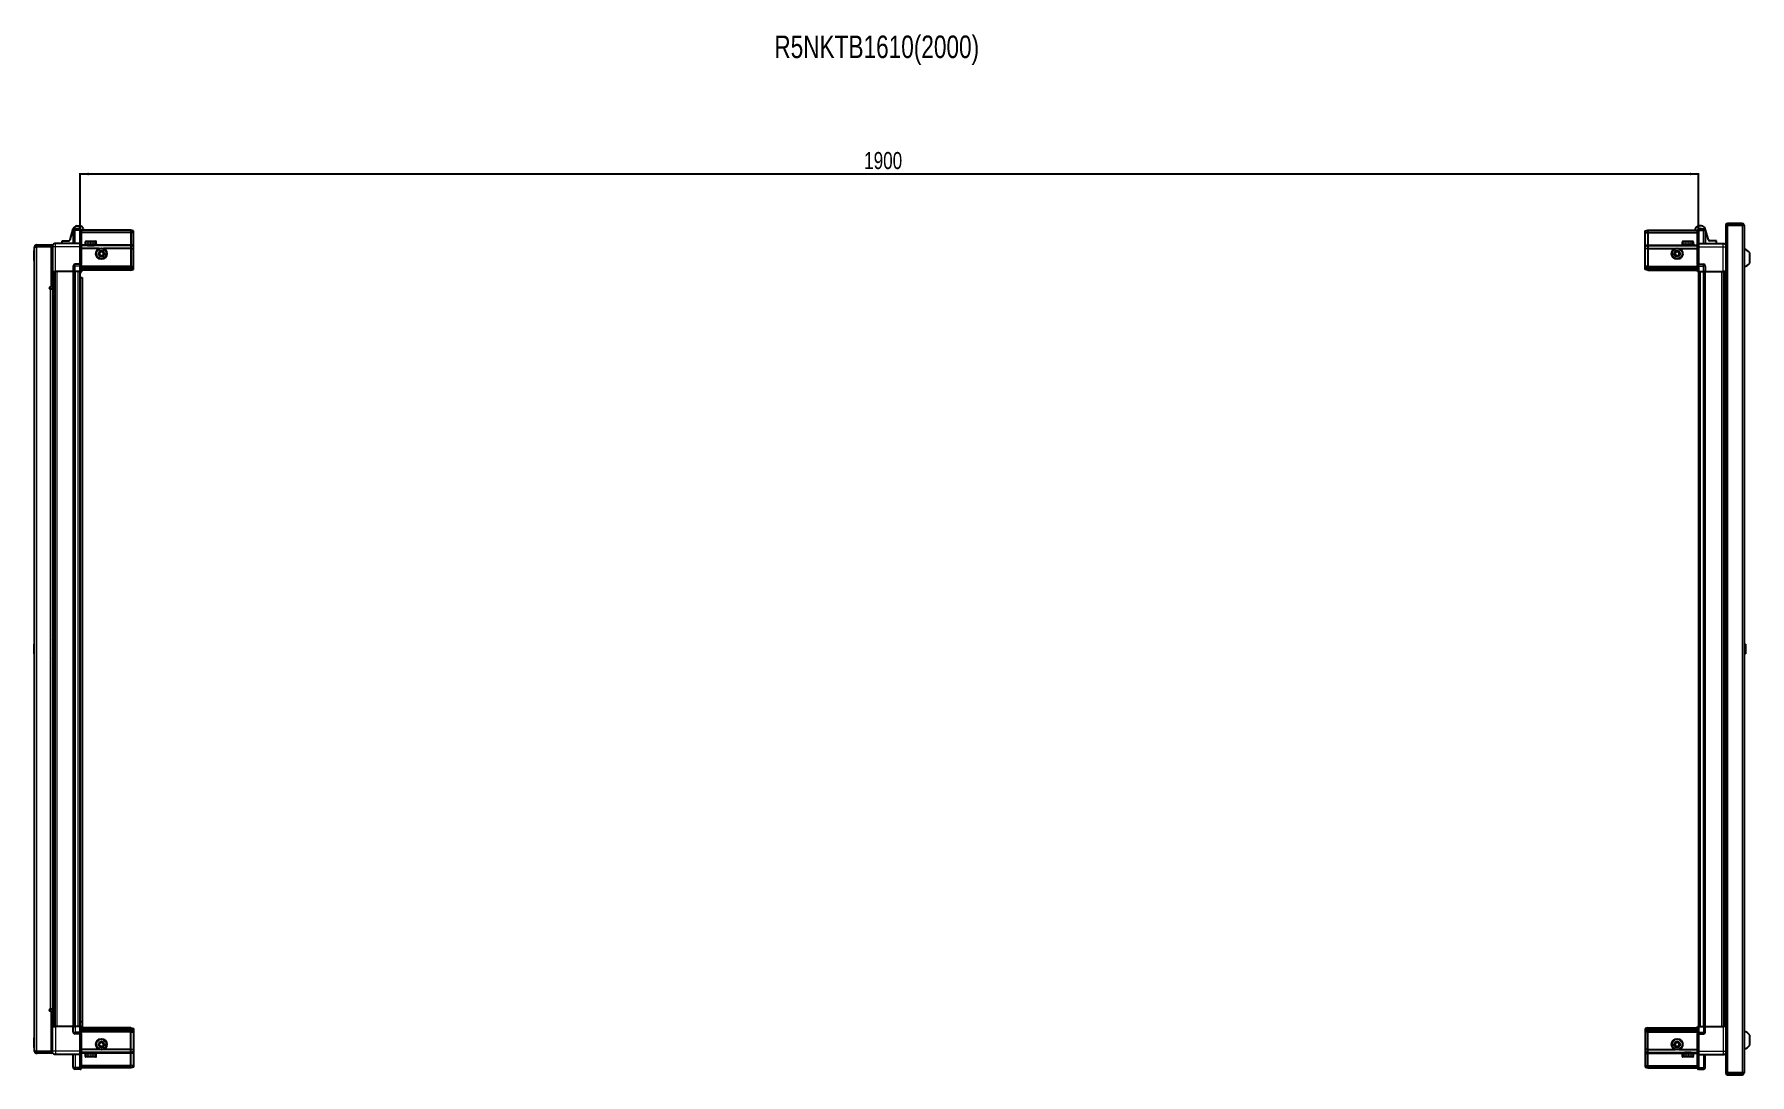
# Model space of a CAD drawing. Header units: millimetres. Extents: x 1132 to 7014, y -1294 to 2169.
# Drawn here: x 3138 to 5152, y 948 to 2169 of the extents above; entities that cross this region are included whole.
import ezdxf

# ---------------------------------------------------------------- set-up
doc = ezdxf.new("R2010")
doc.units = ezdxf.units.MM
doc.layers.add('FORMAT', color=7, linetype='Continuous')
doc.styles.add('SLDTEXTSTYLE0', font='TXT', dxfattribs={"width": 0.75})
doc.dimstyles.new('SLDDIMSTYLE0', dxfattribs={"dimtxt": 20, "dimasz": 10, "dimexe": 0, "dimexo": 0.0625, "dimgap": 5, "dimtad": 2, "dimdec": 1, "dimrnd": 1e-09, "dimzin": 12, "dimdsep": 46, "dimtxsty": 'SLDTEXTSTYLE0', "dimsah": 1, "dimcen": 0.09, "dimadec": 0, "dimazin": 3, "dimtfac": 1, "dimtofl": 0, "dimtmove": 0, "dimatfit": 3, "dimfxl": 0, "dimfrac": 2, "dimtolj": 1, "dimtzin": 12, "dimarcsym": 0})

# ---------------------------------------------------------------- blocks, each defined once
blk = doc.blocks.new('_D_6')
at = {"layer": 'FORMAT'}
for p, q in [((3192.1, 1890.1), (3192.1, 2005.6)), ((3192.1, 2004.6), (5092.1, 2004.6)), ((5092.1, 1890.1), (5092.1, 2005.6))]:
    blk.add_line(p, q, dxfattribs=at)
for points in [[(3192.1, 2004.6), (3202.1, 2003.1), (3202.1, 2006.1)], [(5092.1, 2004.6), (5082.1, 2006.1), (5082.1, 2003.1)]]:
    blk.add_solid(points, dxfattribs=at)
at = {"layer": 'FORMAT', "insert": (4112.6, 2030.4), "char_height": 20, "attachment_point": 1, "style": 'SLDTEXTSTYLE0'}
blk.add_mtext('1900', dxfattribs=at)

msp = doc.modelspace()

# ---------------------------------------------------------------- linework, layer by layer
at = {"color": 7, "linetype": 'Continuous', "lineweight": 25}
for p, q in [((3180.48, 1927.19), (3184.25, 1940.34)), ((3184.26, 1938.1), (3184.26, 1923.1)), ((3192.26, 1940.1), (3186.26, 1940.1)), ((3188.57, 1943.6), (3191.8, 1943.6)), ((3192.26, 1940.1), (3192.59, 1940.1)), ((3192.26, 1940.1), (3192.26, 1938.1)), ((3192.26, 1923.3), (3192.26, 1938.1)), ((3192.26, 1923.3), (3192.26, 1938.1)), ((3193.46, 1939.6), (3192.59, 1940.1)), ((3193.46, 1938.1), (3193.46, 1939.6)), ((3251.76, 1938.6), (3193.46, 1938.6)), ((3193.46, 1938.1), (3193.46, 1923.3)), ((3251.76, 1936.1), (3193.46, 1936.1)), ((3196.12, 1940.34), (3196.62, 1938.6)), ((3251.76, 1938.6), (3251.76, 1936.1)), ((3254.76, 1937.8), (3251.76, 1938.6)), ((3251.76, 1936.1), (3251.76, 1921.6)), ((3254.76, 1935.95), (3251.76, 1936.1)), ((3254.76, 1935.95), (3254.76, 1937.8)), ((3254.76, 1921.6), (3254.76, 1935.95)), ((5029.46, 1937.8), (5032.46, 1938.6)), ((5029.46, 1935.95), (5029.46, 1937.8)), ((5029.46, 1935.95), (5032.46, 1936.1)), ((5029.46, 1921.6), (5029.46, 1935.95)), ((5032.46, 1938.6), (5032.46, 1936.1)), ((5032.46, 1938.6), (5090.76, 1938.6)), ((5032.46, 1936.1), (5032.46, 1921.6)), ((5032.46, 1936.1), (5090.76, 1936.1)), ((5088.09, 1940.34), (5087.59, 1938.6)), ((5091.62, 1940.1), (5090.76, 1939.6)), ((5090.76, 1939.6), (5090.76, 1938.1)), ((5090.76, 1923.3), (5090.76, 1938.1)), ((5091.96, 1940.1), (5091.62, 1940.1)), ((5091.96, 1938.1), (5091.96, 1940.1)), ((5091.96, 1940.1), (5097.96, 1940.1)), ((5091.96, 1938.1), (5091.96, 1923.3)), ((5095.64, 1943.6), (5092.42, 1943.6)), ((5099.96, 1938.1), (5099.96, 1923.1)), ((5103.74, 1927.19), (5099.97, 1940.34)), ((5123.96, 1944.5), (5123.96, 1932.1)), ((5125.46, 1944.5), (5125.46, 1932.1)), ((5125.96, 1931.6), (5125.96, 1944.5)), ((5125.96, 1944.5), (5143.36, 1944.5)), ((5143.36, 1946.6), (5126.06, 1946.6)), ((5143.36, 1945.1), (5126.06, 1945.1)), ((5143.36, 1945.1), (5143.36, 1946.6)), ((5143.36, 1944.5), (5145.46, 1944.5)), ((5145.46, 1944.5), (5145.46, 949.7)), ((3138.76, 1914.74), (3138.46, 1914.74)), ((3138.46, 1903.17), (3138.46, 1914.74)), ((3140.26, 1919.25), (3138.76, 1919.25)), ((3138.76, 1918.75), (3138.76, 1919.25)), ((3138.76, 975.45), (3138.76, 1918.75)), ((3140.86, 1919.85), (3140.86, 1921.35)), ((3140.86, 1921.35), (3141.76, 1921.35)), ((3140.86, 1919.85), (3141.76, 1919.85)), ((3140.86, 1919.35), (3158.26, 1919.35)), ((3141.76, 1919.85), (3141.76, 1921.35)), ((3141.76, 1921.35), (3158.26, 1921.35)), ((3141.76, 1919.85), (3158.26, 1919.85)), ((3158.26, 1919.85), (3158.26, 1921.35)), ((3159.76, 1919.35), (3158.26, 1919.35)), ((3158.26, 1919.35), (3158.26, 1871.85)), ((3159.76, 1919.1), (3159.76, 1890.1)), ((3192.26, 1923.1), (3163.26, 1923.1)), ((3171.31, 1923.1), (3171.31, 1926.1)), ((3171.31, 1926.1), (3179.03, 1926.1)), ((3192.26, 1923.1), (3192.26, 1923.3)), ((3192.26, 1923.1), (3193.46, 1923.1)), ((3192.26, 1919.1), (3192.26, 1923.1)), ((3192.26, 1898.8), (3192.26, 1919.1)), ((3193.46, 1923.3), (3193.46, 1923.1)), ((3193.46, 1923.1), (3193.46, 1919.1)), ((3251.76, 1920.6), (3193.46, 1920.6)), ((3193.46, 1919.1), (3193.46, 1898.8)), ((3214.76, 1917.1), (3193.46, 1917.1)), ((3198.26, 1925), (3198.26, 1922.6)), ((3198.26, 1922.6), (3198.26, 1922.1)), ((3198.26, 1922.1), (3198.39, 1922.1)), ((3198.58, 1922.6), (3198.39, 1922.6)), ((3198.39, 1922.6), (3198.39, 1922.1)), ((3198.39, 1922.1), (3198.58, 1922.1)), ((3198.58, 1922.6), (3198.58, 1922.1)), ((3198.58, 1922.1), (3199.11, 1922.1)), ((3199.06, 1925.8), (3206.23, 1925.8)), ((3199.51, 1922.6), (3199.11, 1922.6)), ((3199.11, 1922.6), (3199.11, 1922.1)), ((3199.11, 1922.1), (3199.51, 1922.1)), ((3199.51, 1922.6), (3199.51, 1922.1)), ((3199.51, 1922.1), (3200.38, 1922.1)), ((3200.36, 1922.1), (3200.36, 1922)), ((3200.36, 1922), (3209.16, 1922)), ((3200.95, 1922.6), (3200.38, 1922.6)), ((3200.38, 1922.6), (3200.38, 1922.1)), ((3200.38, 1922.1), (3200.95, 1922.1)), ((3200.76, 1921.6), (3201.45, 1921.12)), ((3200.76, 1921.6), (3205.79, 1921.6)), ((3201.45, 1921.12), (3200.76, 1920.64)), ((3200.76, 1920.64), (3200.76, 1920.6)), ((3200.76, 1920.64), (3205.79, 1920.64)), ((3200.95, 1922.6), (3200.95, 1922.1)), ((3200.95, 1922.1), (3202.08, 1922.1)), ((3201.45, 1921.12), (3205.61, 1921.12)), ((3202.77, 1922.6), (3202.08, 1922.6)), ((3202.08, 1922.6), (3202.08, 1922.1)), ((3202.08, 1922.1), (3202.77, 1922.1)), ((3202.77, 1922.6), (3202.77, 1922.1)), ((3202.77, 1922.1), (3204.04, 1922.1)), ((3204.78, 1922.6), (3204.04, 1922.6)), ((3204.04, 1922.6), (3204.04, 1922.1)), ((3204.04, 1922.1), (3204.27, 1922.1)), ((3204.27, 1922.6), (3204.27, 1922.1)), ((3204.77, 1922.6), (3204.77, 1922.1)), ((3204.77, 1922.1), (3204.78, 1922.1)), ((3204.78, 1922.6), (3204.78, 1922.1)), ((3204.78, 1922.1), (3206.07, 1922.1)), ((3205.61, 1921.12), (3208.07, 1921.12)), ((3205.79, 1921.6), (3208.76, 1921.6)), ((3205.79, 1920.64), (3208.76, 1920.64)), ((3206.79, 1922.6), (3206.07, 1922.6)), ((3206.07, 1922.6), (3206.07, 1922.1)), ((3206.13, 1922.6), (3206.13, 1922.1)), ((3206.13, 1922.1), (3206.79, 1922.1)), ((3206.23, 1925.8), (3210.46, 1925.8)), ((3206.79, 1922.6), (3206.79, 1922.1)), ((3206.79, 1922.1), (3207.97, 1922.1)), ((3208.59, 1922.6), (3207.97, 1922.6)), ((3207.97, 1922.6), (3207.97, 1922.1)), ((3207.97, 1922.1), (3208.59, 1922.1)), ((3208.07, 1921.12), (3208.76, 1921.6)), ((3208.76, 1920.64), (3208.07, 1921.12)), ((3208.59, 1922.6), (3208.59, 1922.1)), ((3208.59, 1922.1), (3209.56, 1922.1)), ((3208.76, 1920.6), (3208.76, 1920.64)), ((3209.16, 1922), (3209.16, 1922.1)), ((3210.03, 1922.6), (3209.56, 1922.6)), ((3209.56, 1922.6), (3209.56, 1922.1)), ((3209.56, 1922.1), (3210.03, 1922.1)), ((3210.03, 1922.6), (3210.03, 1922.1)), ((3210.03, 1922.1), (3210.68, 1922.1)), ((3210.95, 1922.6), (3210.68, 1922.6)), ((3210.68, 1922.6), (3210.68, 1922.1)), ((3210.68, 1922.1), (3210.95, 1922.1)), ((3210.95, 1922.6), (3210.95, 1922.1)), ((3210.95, 1922.1), (3211.22, 1922.1)), ((3211.26, 1922.6), (3211.22, 1922.6)), ((3211.22, 1922.6), (3211.22, 1922.1)), ((3211.22, 1922.1), (3211.26, 1922.1)), ((3211.26, 1922.6), (3211.26, 1925)), ((3211.26, 1922.6), (3211.26, 1922.1)), ((3251.76, 1917.1), (3219.76, 1917.1)), ((3251.76, 1921.6), (3251.76, 1920.6)), ((3251.76, 1920.6), (3251.76, 1917.1)), ((3254.76, 1919.8), (3251.76, 1920.6)), ((3251.76, 1917.1), (3251.76, 1896.6)), ((3251.76, 1917.1), (3254.76, 1916.77)), ((3254.76, 1919.8), (3254.76, 1921.6)), ((3254.76, 1916.77), (3254.76, 1919.8)), ((3254.76, 1896.6), (3254.76, 1916.77)), ((5029.46, 1919.8), (5029.46, 1921.6)), ((5029.46, 1919.8), (5032.46, 1920.6)), ((5029.46, 1916.77), (5029.46, 1919.8)), ((5032.46, 1917.1), (5029.46, 1916.77)), ((5029.46, 1896.6), (5029.46, 1916.77)), ((5032.46, 1921.6), (5032.46, 1920.6)), ((5032.46, 1920.6), (5032.46, 1917.1)), ((5032.46, 1920.6), (5090.76, 1920.6)), ((5032.46, 1917.1), (5032.46, 1896.6)), ((5032.46, 1917.1), (5064.46, 1917.1)), ((5069.46, 1917.1), (5090.76, 1917.1)), ((5072.96, 1925), (5072.96, 1922.1)), ((5072.96, 1922.1), (5072.99, 1922.1)), ((5073.11, 1922.6), (5072.99, 1922.6)), ((5072.99, 1922.6), (5072.99, 1922.1)), ((5072.99, 1922.1), (5073.11, 1922.1)), ((5073.11, 1922.6), (5073.11, 1922.1)), ((5073.11, 1922.1), (5073.52, 1922.1)), ((5073.86, 1922.6), (5073.52, 1922.6)), ((5073.52, 1922.6), (5073.52, 1922.1)), ((5073.52, 1922.1), (5073.86, 1922.1)), ((5073.76, 1925.8), (5085.16, 1925.8)), ((5073.86, 1922.6), (5073.86, 1922.1)), ((5073.86, 1922.1), (5074.64, 1922.1)), ((5075.16, 1922.6), (5074.64, 1922.6)), ((5074.64, 1922.6), (5074.64, 1922.1)), ((5074.64, 1922.1), (5075.16, 1922.1)), ((5075.06, 1922.1), (5075.06, 1922)), ((5075.06, 1922), (5083.86, 1922)), ((5075.16, 1922.6), (5075.16, 1922.1)), ((5075.16, 1922.1), (5076.22, 1922.1)), ((5075.46, 1921.6), (5076.15, 1921.12)), ((5075.46, 1921.6), (5083.46, 1921.6)), ((5076.15, 1921.12), (5075.46, 1920.64)), ((5075.46, 1920.64), (5075.46, 1920.6)), ((5075.46, 1920.64), (5083.46, 1920.64)), ((5076.15, 1921.12), (5082.77, 1921.12)), ((5076.88, 1922.6), (5076.22, 1922.6)), ((5076.22, 1922.6), (5076.22, 1922.1)), ((5076.22, 1922.1), (5076.88, 1922.1)), ((5076.88, 1922.6), (5076.88, 1922.1)), ((5076.88, 1922.1), (5078.12, 1922.1)), ((5078.85, 1922.6), (5078.12, 1922.6)), ((5078.12, 1922.6), (5078.12, 1922.1)), ((5078.12, 1922.1), (5078.55, 1922.1)), ((5078.55, 1922.6), (5078.55, 1922.1)), ((5078.85, 1922.6), (5078.85, 1922.1)), ((5078.85, 1922.1), (5080.15, 1922.1)), ((5080.88, 1922.6), (5080.15, 1922.6)), ((5080.15, 1922.6), (5080.15, 1922.1)), ((5080.42, 1922.6), (5080.42, 1922.1)), ((5080.42, 1922.1), (5080.88, 1922.1)), ((5080.88, 1922.6), (5080.88, 1922.1)), ((5080.88, 1922.1), (5082.11, 1922.1)), ((5082.77, 1922.6), (5082.11, 1922.6)), ((5082.11, 1922.6), (5082.11, 1922.1)), ((5082.11, 1922.1), (5082.77, 1922.1)), ((5082.77, 1922.6), (5082.77, 1922.1)), ((5082.77, 1922.1), (5083.82, 1922.1)), ((5082.77, 1921.12), (5083.46, 1921.6)), ((5083.46, 1920.64), (5082.77, 1921.12)), ((5083.46, 1920.6), (5083.46, 1920.64)), ((5084.34, 1922.6), (5083.82, 1922.6)), ((5083.82, 1922.6), (5083.82, 1922.1)), ((5083.82, 1922.1), (5084.34, 1922.1)), ((5083.86, 1922), (5083.86, 1922.1)), ((5084.34, 1922.6), (5084.34, 1922.1)), ((5084.34, 1922.1), (5085.09, 1922.1)), ((5085.42, 1922.6), (5085.09, 1922.6)), ((5085.09, 1922.6), (5085.09, 1922.1)), ((5085.09, 1922.1), (5085.42, 1922.1)), ((5085.42, 1922.6), (5085.42, 1922.1)), ((5085.42, 1922.1), (5085.82, 1922.1)), ((5085.93, 1922.6), (5085.82, 1922.6)), ((5085.82, 1922.6), (5085.82, 1922.1)), ((5085.82, 1922.1), (5085.93, 1922.1)), ((5085.93, 1922.6), (5085.93, 1922.1)), ((5085.93, 1922.1), (5085.96, 1922.1)), ((5085.96, 1922.1), (5085.96, 1925)), ((5090.76, 1923.1), (5090.76, 1923.3)), ((5091.96, 1923.1), (5090.76, 1923.1)), ((5090.76, 1919.1), (5090.76, 1923.1)), ((5090.76, 1898.8), (5090.76, 1919.1)), ((5091.96, 1923.3), (5091.96, 1923.1)), ((5091.96, 1923.1), (5091.96, 1919.1)), ((5091.96, 1923.1), (5120.96, 1923.1)), ((5091.96, 1919.1), (5091.96, 1898.8)), ((5112.91, 1926.1), (5105.18, 1926.1)), ((5112.91, 1923.1), (5112.91, 1926.1)), ((5123.86, 1931.6), (5123.86, 962.6)), ((5123.86, 1931.6), (5125.96, 1931.6)), ((5123.96, 1932.1), (5125.46, 1932.1)), ((3138.46, 1903.17), (3138.76, 1903.17)), ((3158.26, 1892.85), (3159.76, 1892.85)), ((3184.26, 1896.6), (3184.26, 1890.1)), ((3192.26, 1898.6), (3186.26, 1898.6)), ((3192.26, 1898.6), (3192.26, 1898.8)), ((3192.26, 1898.6), (3192.26, 1896.6)), ((3192.26, 1898.6), (3193.46, 1898.6)), ((3192.26, 1890.1), (3192.26, 1896.6)), ((3192.26, 1890.1), (3192.26, 1896.6)), ((3192.59, 1890.1), (3192.59, 1896.6)), ((3193.46, 1898.8), (3193.46, 1898.6)), ((3193.46, 1897.93), (3193.46, 1898.6)), ((3193.46, 1897.93), (3193.46, 1890.1)), ((3251.76, 1895.6), (3193.46, 1895.6)), ((3251.76, 1894.6), (3193.46, 1894.6)), ((3251.76, 1893.1), (3193.46, 1893.1)), ((3251.76, 1896.6), (3251.76, 1895.6)), ((3251.76, 1895.6), (3251.76, 1894.6)), ((3251.76, 1895.6), (3254.76, 1894.8)), ((3251.76, 1894.6), (3251.76, 1893.1)), ((3251.76, 1894.6), (3254.76, 1894.06)), ((3251.76, 1893.1), (3254.76, 1893.56)), ((3251.76, 1893.1), (3251.76, 1891.6)), ((3254.76, 1894.8), (3254.76, 1896.6)), ((3254.76, 1894.06), (3254.76, 1894.8)), ((3254.76, 1893.56), (3254.76, 1894.06)), ((3254.76, 1892.41), (3254.76, 1893.56)), ((5029.46, 1894.8), (5029.46, 1896.6)), ((5032.46, 1895.6), (5029.46, 1894.8)), ((5029.46, 1894.06), (5029.46, 1894.8)), ((5032.46, 1894.6), (5029.46, 1894.06)), ((5029.46, 1893.56), (5029.46, 1894.06)), ((5032.46, 1893.1), (5029.46, 1893.56)), ((5029.46, 1892.41), (5029.46, 1893.56)), ((5032.46, 1896.6), (5032.46, 1895.6)), ((5032.46, 1895.6), (5032.46, 1894.6)), ((5032.46, 1895.6), (5090.76, 1895.6)), ((5032.46, 1894.6), (5090.76, 1894.6)), ((5032.46, 1894.6), (5032.46, 1893.1)), ((5032.46, 1893.1), (5090.76, 1893.1)), ((5032.46, 1893.1), (5032.46, 1891.6)), ((5090.76, 1898.6), (5090.76, 1898.8)), ((5091.96, 1898.6), (5090.76, 1898.6)), ((5090.76, 1898.6), (5090.76, 1897.93)), ((5090.76, 1890.1), (5090.76, 1897.93)), ((5091.62, 1896.6), (5091.62, 1890.1)), ((5091.96, 1898.8), (5091.96, 1898.6)), ((5091.96, 1896.6), (5091.96, 1898.6)), ((5091.96, 1898.6), (5097.96, 1898.6)), ((5091.96, 1896.6), (5091.96, 1898.6)), ((5091.96, 1896.6), (5091.96, 1890.1)), ((5099.96, 1896.6), (5099.96, 1890.1)), ((5152.06, 1900.1), (5152.06, 1912.1)), ((3159.76, 1890.1), (3158.26, 1890.1)), ((3160.41, 1004.1), (3160.41, 1890.1)), ((3162.2, 1890.1), (3162.2, 1004.1)), ((3162.23, 1890.1), (3162.23, 1004.1)), ((3184.26, 1890.1), (3163.26, 1890.1)), ((3184.26, 1890.1), (3186.26, 1890.1)), ((3184.91, 1004.1), (3184.91, 1890.1)), ((3192.26, 1890.1), (3186.26, 1890.1)), ((3192.11, 1004.1), (3192.11, 1890.1)), ((3192.11, 1883.1), (3194.61, 1883.1)), ((3192.26, 1890.1), (3192.59, 1890.1)), ((3192.26, 1890.1), (3192.26, 1890.1)), ((3193.46, 1890.1), (3192.59, 1890.1)), ((3192.59, 1890.1), (3192.59, 1890.1)), ((3251.76, 1891.6), (3193.46, 1891.6)), ((3194.61, 1883.1), (3194.61, 1009.6)), ((3251.76, 1891.6), (3254.76, 1892.41)), ((5032.46, 1891.6), (5029.46, 1892.41)), ((5032.46, 1891.6), (5090.76, 1891.6)), ((5091.62, 1890.1), (5090.76, 1890.1)), ((5091.96, 1890.1), (5091.62, 1890.1)), ((5091.96, 1890.1), (5097.96, 1890.1)), ((5092.11, 1890.1), (5092.11, 1004.1)), ((5099.96, 1890.1), (5097.96, 1890.1)), ((5099.31, 1890.1), (5099.31, 1004.1)), ((5099.96, 1890.1), (5120.96, 1890.1)), ((5121.98, 1004.1), (5121.98, 1890.1)), ((5122.02, 1004.1), (5122.02, 1890.1)), ((5123.81, 1890.1), (5123.81, 1004.1)), ((3158.26, 1871.85), (3156.91, 1871.85)), ((3156.91, 1869.85), (3157.66, 1869.85)), ((3157.66, 1869.85), (3159.76, 1869.85)), ((3159.76, 1869.85), (3159.76, 1024.35)), ((3138.76, 1452.89), (3138.46, 1452.89)), ((3138.46, 1441.32), (3138.46, 1452.89)), ((3160.26, 1456.6), (3160.26, 1437.6)), ((5146.44, 1452.89), (5145.46, 1451.9)), ((5146.96, 1452.89), (5146.44, 1452.89)), ((5146.44, 1452.89), (5146.44, 1441.32)), ((5146.96, 1452.89), (5146.96, 1441.32)), ((3138.46, 1441.32), (3138.76, 1441.32)), ((5145.46, 1442.3), (5146.44, 1441.32)), ((5146.44, 1441.32), (5146.96, 1441.32)), ((3157.66, 1024.35), (3156.91, 1024.35)), ((3156.91, 1022.35), (3158.26, 1022.35)), ((3159.76, 1024.35), (3157.66, 1024.35)), ((3158.26, 1022.35), (3158.26, 974.85)), ((3194.61, 1009.6), (3192.11, 1009.6)), ((3194.61, 1009.6), (3194.61, 1002.6)), ((3138.76, 991.04), (3138.46, 991.04)), ((3138.46, 981.36), (3138.46, 991.04)), ((3159.76, 1004.1), (3158.26, 1004.1)), ((3159.76, 1001.35), (3158.26, 1001.35)), ((3159.76, 975.1), (3159.76, 1004.1)), ((3184.26, 1004.1), (3163.26, 1004.1)), ((3184.26, 997.6), (3184.26, 1004.1)), ((3184.26, 1004.1), (3186.26, 1004.1)), ((3192.26, 1004.1), (3186.26, 1004.1)), ((3192.26, 995.6), (3186.26, 995.6)), ((3192.26, 997.6), (3192.26, 1004.1)), ((3192.26, 1004.1), (3192.59, 1004.1)), ((3192.26, 997.6), (3192.26, 995.6)), ((3192.26, 997.6), (3192.26, 995.6)), ((3192.26, 995.6), (3193.46, 995.6)), ((3192.26, 995.4), (3192.26, 995.6)), ((3192.26, 975.1), (3192.26, 995.4)), ((3192.59, 997.6), (3192.59, 1004.1)), ((3192.59, 1004.1), (3193.46, 1004.1)), ((3193.46, 1004.1), (3193.46, 996.28)), ((3251.76, 1002.6), (3193.46, 1002.6)), ((3251.76, 1001.1), (3193.46, 1001.1)), ((3251.76, 999.6), (3193.46, 999.6)), ((3251.76, 998.6), (3193.46, 998.6)), ((3193.46, 995.6), (3193.46, 996.28)), ((3193.46, 995.6), (3193.46, 995.4)), ((3193.46, 995.4), (3193.46, 975.1)), ((3251.76, 1001.1), (3251.76, 1002.6)), ((3251.76, 1002.6), (3254.76, 1001.8)), ((3251.76, 999.6), (3251.76, 1001.1)), ((3251.76, 1001.1), (3254.76, 1000.65)), ((3251.76, 999.6), (3254.76, 1000.15)), ((3251.76, 998.6), (3251.76, 999.6)), ((3251.76, 998.6), (3254.76, 999.41)), ((3251.76, 997.6), (3251.76, 998.6)), ((3251.76, 977.1), (3251.76, 997.6)), ((3254.76, 1001.8), (3254.76, 1000.65)), ((3254.76, 1000.65), (3254.76, 1000.15)), ((3254.76, 1000.15), (3254.76, 999.41)), ((3254.76, 999.41), (3254.76, 997.6)), ((3254.76, 997.6), (3254.76, 977.44)), ((5032.46, 1002.6), (5029.46, 1001.8)), ((5029.46, 1001.8), (5029.46, 1000.65)), ((5032.46, 1001.1), (5029.46, 1000.65)), ((5029.46, 1000.65), (5029.46, 1000.15)), ((5032.46, 999.6), (5029.46, 1000.15)), ((5029.46, 1000.15), (5029.46, 999.41)), ((5032.46, 998.6), (5029.46, 999.41)), ((5029.46, 999.41), (5029.46, 997.6)), ((5029.46, 997.6), (5029.46, 977.44)), ((5032.46, 1001.1), (5032.46, 1002.6)), ((5032.46, 1002.6), (5090.76, 1002.6)), ((5032.46, 999.6), (5032.46, 1001.1)), ((5032.46, 1001.1), (5090.76, 1001.1)), ((5032.46, 999.6), (5090.76, 999.6)), ((5032.46, 998.6), (5032.46, 999.6)), ((5032.46, 998.6), (5090.76, 998.6)), ((5032.46, 997.6), (5032.46, 998.6)), ((5032.46, 977.1), (5032.46, 997.6)), ((5090.76, 996.28), (5090.76, 1004.1)), ((5090.76, 1004.1), (5091.62, 1004.1)), ((5090.76, 996.28), (5090.76, 995.6)), ((5091.96, 995.6), (5090.76, 995.6)), ((5090.76, 995.4), (5090.76, 995.6)), ((5090.76, 975.1), (5090.76, 995.4)), ((5091.62, 1004.1), (5091.62, 1004.1)), ((5091.62, 1004.1), (5091.62, 997.6)), ((5091.96, 1004.1), (5091.62, 1004.1)), ((5091.96, 1004.1), (5091.96, 997.6)), ((5091.96, 1004.1), (5091.96, 1004.1)), ((5091.96, 1004.1), (5097.96, 1004.1)), ((5091.96, 1004.1), (5091.96, 997.6)), ((5091.96, 995.6), (5091.96, 997.6)), ((5091.96, 995.6), (5091.96, 995.4)), ((5091.96, 995.6), (5097.96, 995.6)), ((5091.96, 995.4), (5091.96, 975.1)), ((5099.96, 1004.1), (5097.96, 1004.1)), ((5099.96, 997.6), (5099.96, 1004.1)), ((5099.96, 1004.1), (5120.96, 1004.1)), ((5152.06, 982.1), (5152.06, 994.1)), ((3138.46, 979.47), (3138.46, 981.36)), ((3138.46, 979.47), (3138.76, 979.47)), ((3138.76, 974.95), (3138.76, 975.45)), ((3140.26, 974.95), (3138.76, 974.95)), ((3158.26, 974.85), (3140.86, 974.85)), ((3140.86, 974.35), (3140.86, 972.85)), ((3140.86, 974.35), (3141.76, 974.35)), ((3140.86, 972.85), (3141.76, 972.85)), ((3141.76, 974.35), (3141.76, 972.85)), ((3158.26, 974.35), (3141.76, 974.35)), ((3158.26, 972.85), (3141.76, 972.85)), ((3158.26, 974.85), (3159.76, 974.85)), ((3158.26, 974.35), (3158.26, 972.85)), ((3192.26, 971.1), (3163.26, 971.1)), ((3184.26, 956.1), (3184.26, 971.1)), ((3192.26, 971.1), (3192.26, 975.1)), ((3192.26, 971.1), (3193.46, 971.1)), ((3192.26, 970.9), (3192.26, 971.1)), ((3192.26, 956.1), (3192.26, 970.9)), ((3214.76, 977.1), (3193.46, 977.1)), ((3193.46, 975.1), (3193.46, 971.1)), ((3251.76, 973.6), (3193.46, 973.6)), ((3193.46, 971.1), (3193.46, 970.9)), ((3193.46, 970.9), (3193.46, 956.1)), ((3198.26, 972.1), (3198.26, 969.2)), ((3198.35, 972.1), (3198.26, 972.1)), ((3198.35, 971.6), (3198.35, 972.1)), ((3198.52, 972.1), (3198.35, 972.1)), ((3198.35, 971.6), (3198.52, 971.6)), ((3198.52, 971.6), (3198.52, 972.1)), ((3199.01, 972.1), (3198.52, 972.1)), ((3199.01, 971.6), (3199.01, 972.1)), ((3199.39, 972.1), (3199.01, 972.1)), ((3199.01, 971.6), (3199.39, 971.6)), ((3199.21, 968.4), (3199.06, 968.4)), ((3210.46, 968.4), (3199.21, 968.4)), ((3199.39, 971.6), (3199.39, 972.1)), ((3200.23, 972.1), (3199.39, 972.1)), ((3200.23, 971.6), (3200.23, 972.1)), ((3200.79, 972.1), (3200.23, 972.1)), ((3200.23, 971.6), (3200.79, 971.6)), ((3200.36, 972.2), (3200.36, 972.1)), ((3205.76, 972.2), (3200.36, 972.2)), ((3200.76, 973.6), (3200.76, 973.57)), ((3200.76, 973.57), (3201.45, 973.09)), ((3200.86, 973.57), (3200.76, 973.57)), ((3201.45, 973.09), (3200.76, 972.6)), ((3200.86, 972.6), (3200.76, 972.6)), ((3200.79, 971.6), (3200.79, 972.1)), ((3201.89, 972.1), (3200.79, 972.1)), ((3208.76, 973.57), (3200.86, 973.57)), ((3208.76, 972.6), (3200.86, 972.6)), ((3201.53, 973.09), (3201.45, 973.09)), ((3208.07, 973.09), (3201.53, 973.09)), ((3201.89, 971.6), (3201.89, 972.1)), ((3202.57, 972.1), (3201.89, 972.1)), ((3201.89, 971.6), (3202.57, 971.6)), ((3202.57, 971.6), (3202.57, 972.1)), ((3203.84, 972.1), (3202.57, 972.1)), ((3203.84, 971.6), (3203.84, 972.1)), ((3204.13, 972.1), (3203.84, 972.1)), ((3203.84, 971.6), (3204.57, 971.6)), ((3204.13, 971.6), (3204.13, 972.1)), ((3204.57, 971.6), (3204.57, 972.1)), ((3205.87, 972.1), (3204.57, 972.1)), ((3209.16, 972.2), (3205.76, 972.2)), ((3205.87, 971.6), (3205.87, 972.1)), ((3205.87, 971.6), (3206.59, 971.6)), ((3206, 971.6), (3206, 972.1)), ((3206.59, 972.1), (3206, 972.1)), ((3206.59, 971.6), (3206.59, 972.1)), ((3207.79, 972.1), (3206.59, 972.1)), ((3207.79, 971.6), (3207.79, 972.1)), ((3208.43, 972.1), (3207.79, 972.1)), ((3207.79, 971.6), (3208.43, 971.6)), ((3208.07, 973.09), (3208.76, 973.57)), ((3208.76, 972.6), (3208.07, 973.09)), ((3208.43, 971.6), (3208.43, 972.1)), ((3209.42, 972.1), (3208.43, 972.1)), ((3208.76, 973.57), (3208.76, 973.6)), ((3209.16, 972.1), (3209.16, 972.2)), ((3209.42, 971.6), (3209.42, 972.1)), ((3209.9, 972.1), (3209.42, 972.1)), ((3209.42, 971.6), (3209.9, 971.6)), ((3209.9, 971.6), (3209.9, 972.1)), ((3210.59, 972.1), (3209.9, 972.1)), ((3210.59, 971.6), (3210.59, 972.1)), ((3210.88, 972.1), (3210.59, 972.1)), ((3210.59, 971.6), (3210.88, 971.6)), ((3210.88, 971.6), (3210.88, 972.1)), ((3211.19, 972.1), (3210.88, 972.1)), ((3211.19, 971.6), (3211.19, 972.1)), ((3211.25, 972.1), (3211.19, 972.1)), ((3211.19, 971.6), (3211.25, 971.6)), ((3211.25, 971.6), (3211.25, 972.1)), ((3211.26, 972.1), (3211.25, 972.1)), ((3211.26, 969.2), (3211.26, 972.1)), ((3251.76, 977.1), (3219.76, 977.1)), ((3251.76, 977.1), (3254.76, 977.44)), ((3251.76, 973.6), (3251.76, 977.1)), ((3254.76, 974.41), (3251.76, 973.6)), ((3251.76, 972.6), (3251.76, 973.6)), ((3251.76, 958.1), (3251.76, 972.6)), ((3254.76, 977.44), (3254.76, 974.41)), ((3254.76, 974.41), (3254.76, 972.6)), ((3254.76, 972.6), (3254.76, 958.26)), ((5032.46, 977.1), (5029.46, 977.44)), ((5029.46, 977.44), (5029.46, 974.41)), ((5029.46, 974.41), (5032.46, 973.6)), ((5029.46, 974.41), (5029.46, 972.6)), ((5029.46, 972.6), (5029.46, 958.26)), ((5032.46, 977.1), (5064.46, 977.1)), ((5032.46, 973.6), (5032.46, 977.1)), ((5032.46, 973.6), (5090.76, 973.6)), ((5032.46, 972.6), (5032.46, 973.6)), ((5032.46, 958.1), (5032.46, 972.6)), ((5069.46, 977.1), (5090.76, 977.1)), ((5072.96, 972.1), (5072.96, 969.2)), ((5072.98, 972.1), (5072.96, 972.1)), ((5072.98, 971.6), (5072.98, 972.1)), ((5073.07, 972.1), (5072.98, 972.1)), ((5072.98, 971.6), (5073.07, 971.6)), ((5073.07, 971.6), (5073.07, 972.1)), ((5073.45, 972.1), (5073.07, 972.1)), ((5073.45, 971.6), (5073.45, 972.1)), ((5073.76, 972.1), (5073.45, 972.1)), ((5073.45, 971.6), (5073.76, 971.6)), ((5073.76, 971.6), (5073.76, 972.1)), ((5074.5, 972.1), (5073.76, 972.1)), ((5085.16, 968.4), (5073.76, 968.4)), ((5074.5, 971.6), (5074.5, 972.1)), ((5075.01, 972.1), (5074.5, 972.1)), ((5074.5, 971.6), (5075.01, 971.6)), ((5075.01, 971.6), (5075.01, 972.1)), ((5076.05, 972.1), (5075.01, 972.1)), ((5075.06, 972.2), (5075.06, 972.1)), ((5083.86, 972.2), (5075.06, 972.2)), ((5075.46, 973.6), (5075.46, 973.57)), ((5075.46, 973.57), (5076.15, 973.09)), ((5083.46, 973.57), (5075.46, 973.57)), ((5076.15, 973.09), (5075.46, 972.6)), ((5083.46, 972.6), (5075.46, 972.6)), ((5076.05, 971.6), (5076.05, 972.1)), ((5076.7, 972.1), (5076.05, 972.1)), ((5076.05, 971.6), (5076.7, 971.6)), ((5082.77, 973.09), (5076.15, 973.09)), ((5076.7, 971.6), (5076.7, 972.1)), ((5077.92, 972.1), (5076.7, 972.1)), ((5077.92, 971.6), (5077.92, 972.1)), ((5078.42, 972.1), (5077.92, 972.1)), ((5077.92, 971.6), (5078.65, 971.6)), ((5078.42, 971.6), (5078.42, 972.1)), ((5078.65, 971.6), (5078.65, 972.1)), ((5079.95, 972.1), (5078.65, 972.1)), ((5079.95, 971.6), (5079.95, 972.1)), ((5079.95, 971.6), (5080.68, 971.6)), ((5080.29, 971.6), (5080.29, 972.1)), ((5080.68, 972.1), (5080.29, 972.1)), ((5080.68, 971.6), (5080.68, 972.1)), ((5081.93, 972.1), (5080.68, 972.1)), ((5081.93, 971.6), (5081.93, 972.1)), ((5082.59, 972.1), (5081.93, 972.1)), ((5081.93, 971.6), (5082.59, 971.6)), ((5082.59, 971.6), (5082.59, 972.1)), ((5083.67, 972.1), (5082.59, 972.1)), ((5082.77, 973.09), (5083.46, 973.57)), ((5083.46, 972.6), (5082.77, 973.09)), ((5083.46, 973.57), (5083.46, 973.6)), ((5083.67, 971.6), (5083.67, 972.1)), ((5084.2, 972.1), (5083.67, 972.1)), ((5083.67, 971.6), (5084.2, 971.6)), ((5083.86, 972.1), (5083.86, 972.2)), ((5084.2, 971.6), (5084.2, 972.1)), ((5084.99, 972.1), (5084.2, 972.1)), ((5084.99, 971.6), (5084.99, 972.1)), ((5085.34, 972.1), (5084.99, 972.1)), ((5084.99, 971.6), (5085.34, 971.6)), ((5085.34, 971.6), (5085.34, 972.1)), ((5085.77, 972.1), (5085.34, 972.1)), ((5085.77, 971.6), (5085.77, 972.1)), ((5085.91, 972.1), (5085.77, 972.1)), ((5085.77, 971.6), (5085.91, 971.6)), ((5085.91, 971.6), (5085.91, 972.1)), ((5085.96, 972.1), (5085.91, 972.1)), ((5085.96, 969.2), (5085.96, 972.1)), ((5090.76, 971.1), (5090.76, 975.1)), ((5091.96, 971.1), (5090.76, 971.1)), ((5090.76, 970.9), (5090.76, 971.1)), ((5090.76, 956.1), (5090.76, 970.9)), ((5091.96, 975.1), (5091.96, 971.1)), ((5091.96, 971.1), (5091.96, 970.9)), ((5091.96, 971.1), (5120.96, 971.1)), ((5091.96, 970.9), (5091.96, 956.1)), ((5091.96, 970.9), (5091.96, 956.1)), ((5099.96, 956.1), (5099.96, 971.1)), ((3192.26, 954.1), (3186.26, 954.1)), ((3192.26, 956.1), (3192.26, 954.1)), ((3192.26, 954.1), (3192.59, 954.1)), ((3192.26, 954.1), (3192.59, 954.1)), ((3192.26, 954.1), (3192.26, 954.1)), ((3192.59, 954.1), (3193.46, 954.6)), ((3192.59, 954.1), (3193.46, 954.6)), ((3251.76, 958.1), (3193.46, 958.1)), ((3193.46, 954.6), (3193.46, 956.1)), ((3251.76, 955.6), (3193.46, 955.6)), ((3254.76, 958.26), (3251.76, 958.1)), ((3251.76, 955.6), (3251.76, 958.1)), ((3254.76, 956.41), (3251.76, 955.6)), ((3254.76, 958.26), (3254.76, 956.41)), ((5029.46, 958.26), (5032.46, 958.1)), ((5029.46, 958.26), (5029.46, 956.41)), ((5029.46, 956.41), (5032.46, 955.6)), ((5032.46, 958.1), (5090.76, 958.1)), ((5032.46, 955.6), (5032.46, 958.1)), ((5032.46, 955.6), (5090.76, 955.6)), ((5090.76, 956.1), (5090.76, 954.6)), ((5090.76, 954.6), (5091.62, 954.1)), ((5091.96, 954.1), (5091.62, 954.1)), ((5091.96, 954.1), (5091.96, 956.1)), ((5091.96, 954.1), (5097.96, 954.1)), ((5125.96, 962.6), (5123.86, 962.6)), ((5123.96, 962.1), (5125.46, 962.1)), ((5123.96, 962.1), (5123.96, 949.7)), ((5125.46, 962.1), (5125.46, 949.7)), ((5125.96, 949.7), (5125.96, 962.6)), ((5143.36, 949.7), (5125.96, 949.7)), ((5126.06, 949.1), (5143.36, 949.1)), ((5126.06, 947.6), (5143.36, 947.6)), ((5145.46, 949.7), (5143.36, 949.7)), ((5143.36, 949.1), (5143.36, 947.6))]:
    msp.add_line(p, q, dxfattribs=at)
at = {"color": 8, "linetype": 'Continuous', "lineweight": 18}
for p, q in [((3186.26, 1938.1), (3184.26, 1938.1)), ((3186.26, 1938.1), (3186.26, 1940.1)), ((3186.26, 1923.1), (3186.26, 1938.1)), ((3192.26, 1938.1), (3186.26, 1938.1)), ((3192.26, 1938.1), (3193.46, 1938.1)), ((5091.96, 1938.1), (5090.76, 1938.1)), ((5091.96, 1938.1), (5097.96, 1938.1)), ((5097.96, 1938.1), (5097.96, 1940.1)), ((5097.96, 1923.1), (5097.96, 1938.1)), ((5097.96, 1938.1), (5099.96, 1938.1)), ((5125.46, 1944.5), (5123.96, 1944.5)), ((5126.06, 1945.1), (5126.06, 1946.6)), ((5143.36, 1944.5), (5143.36, 949.7)), ((3140.86, 1919.35), (3140.86, 974.85)), ((3163.26, 1890.1), (3163.26, 1919.1)), ((3192.26, 1919.1), (3163.26, 1919.1)), ((3192.26, 1923.3), (3193.46, 1923.3)), ((3192.26, 1919.1), (3193.46, 1919.1)), ((3200.76, 1921.6), (3193.46, 1921.6)), ((3198.26, 1925), (3206.43, 1925)), ((3206.43, 1925), (3211.26, 1925)), ((3251.76, 1921.6), (3208.76, 1921.6)), ((3254.76, 1921.6), (3251.76, 1921.6)), ((5029.46, 1921.6), (5032.46, 1921.6)), ((5032.46, 1921.6), (5075.46, 1921.6)), ((5072.96, 1925), (5085.96, 1925)), ((5083.46, 1921.6), (5090.76, 1921.6)), ((5090.76, 1923.3), (5091.96, 1923.3)), ((5091.96, 1919.1), (5090.76, 1919.1)), ((5091.96, 1919.1), (5120.96, 1919.1)), ((5120.96, 1890.1), (5120.96, 1919.1)), ((5125.96, 1931.6), (5125.96, 962.6)), ((3184.26, 1896.6), (3186.26, 1896.6)), ((3186.26, 1896.6), (3186.26, 1898.6)), ((3186.26, 1890.1), (3186.26, 1896.6)), ((3192.26, 1896.6), (3186.26, 1896.6)), ((3192.26, 1898.8), (3193.46, 1898.8)), ((3192.26, 1896.6), (3192.59, 1896.6)), ((3251.76, 1896.6), (3193.46, 1896.6)), ((3251.76, 1896.6), (3254.76, 1896.6)), ((5032.46, 1896.6), (5029.46, 1896.6)), ((5032.46, 1896.6), (5090.76, 1896.6)), ((5090.76, 1898.8), (5091.96, 1898.8)), ((5091.96, 1896.6), (5091.62, 1896.6)), ((5091.96, 1896.6), (5097.96, 1896.6)), ((5097.96, 1896.6), (5097.96, 1898.6)), ((5097.96, 1890.1), (5097.96, 1896.6)), ((5099.96, 1896.6), (5097.96, 1896.6)), ((3159.76, 1869.85), (3159.76, 1890.1)), ((3160.99, 1890.1), (3160.99, 1004.1)), ((3163.44, 1004.1), (3163.44, 1890.1)), ((3164.85, 1890.1), (3164.85, 1004.1)), ((3184.26, 1004.1), (3184.26, 1890.1)), ((3186.91, 1004.1), (3186.91, 1890.1)), ((3190.11, 1004.1), (3190.11, 1890.1)), ((3192.26, 1890.1), (3192.59, 1890.1)), ((5094.11, 1890.1), (5094.11, 1004.1)), ((5097.31, 1890.1), (5097.31, 1004.1)), ((5099.96, 1890.1), (5099.96, 1004.1)), ((5119.36, 1004.1), (5119.36, 1890.1)), ((5120.77, 1890.1), (5120.77, 1004.1)), ((5123.22, 1004.1), (5123.22, 1890.1)), ((3157.66, 1024.35), (3157.66, 1869.85)), ((3159.76, 1004.1), (3159.76, 1024.35)), ((3163.26, 1004.1), (3163.26, 975.1)), ((3184.26, 997.6), (3186.26, 997.6)), ((3186.26, 1004.1), (3186.26, 997.6)), ((3186.26, 997.6), (3186.26, 995.6)), ((3192.26, 997.6), (3186.26, 997.6)), ((3192.26, 997.6), (3192.59, 997.6)), ((3193.46, 995.4), (3192.26, 995.4)), ((3251.76, 997.6), (3193.46, 997.6)), ((3251.76, 997.6), (3254.76, 997.6)), ((5032.46, 997.6), (5029.46, 997.6)), ((5032.46, 997.6), (5090.76, 997.6)), ((5091.96, 995.4), (5090.76, 995.4)), ((5091.96, 1004.1), (5091.62, 1004.1)), ((5091.96, 997.6), (5091.62, 997.6)), ((5091.96, 997.6), (5097.96, 997.6)), ((5097.96, 1004.1), (5097.96, 997.6)), ((5099.96, 997.6), (5097.96, 997.6)), ((5097.96, 997.6), (5097.96, 995.6)), ((5120.96, 1004.1), (5120.96, 975.1)), ((3192.26, 975.1), (3163.26, 975.1)), ((3186.26, 971.1), (3186.26, 956.1)), ((3192.26, 975.1), (3193.46, 975.1)), ((3193.46, 970.9), (3192.26, 970.9)), ((3200.76, 972.6), (3193.46, 972.6)), ((3198.43, 969.2), (3198.26, 969.2)), ((3211.26, 969.2), (3198.43, 969.2)), ((3251.76, 972.6), (3208.76, 972.6)), ((3254.76, 972.6), (3251.76, 972.6)), ((5029.46, 972.6), (5032.46, 972.6)), ((5032.46, 972.6), (5075.46, 972.6)), ((5085.96, 969.2), (5072.96, 969.2)), ((5083.46, 972.6), (5090.76, 972.6)), ((5091.96, 975.1), (5090.76, 975.1)), ((5091.96, 970.9), (5090.76, 970.9)), ((5091.96, 975.1), (5120.96, 975.1)), ((5097.96, 971.1), (5097.96, 956.1)), ((3186.26, 956.1), (3184.26, 956.1)), ((3186.26, 956.1), (3186.26, 954.1)), ((3192.26, 956.1), (3186.26, 956.1)), ((3192.26, 956.1), (3193.46, 956.1)), ((5091.96, 956.1), (5090.76, 956.1)), ((5091.96, 956.1), (5097.96, 956.1)), ((5097.96, 956.1), (5099.96, 956.1)), ((5097.96, 956.1), (5097.96, 954.1)), ((5125.46, 949.7), (5123.96, 949.7)), ((5126.06, 949.1), (5126.06, 947.6))]:
    msp.add_line(p, q, dxfattribs=at)
at = {"color": 7, "linetype": 'Continuous', "lineweight": 25}
for centre, radius in [((3217.26, 1911.1), 6.5), ((3217.26, 1911.1), 3.46), ((5066.96, 1911.1), 6.5), ((5066.96, 1911.1), 3.46), ((3217.26, 983.1), 6.5), ((5066.96, 983.1), 6.5), ((3217.26, 983.1), 3.46), ((5066.96, 983.1), 3.46)]:
    msp.add_circle(centre, radius, dxfattribs=at)
at = {"color": 8, "linetype": 'Continuous', "lineweight": 18}
for centre in [(3217.26, 1911.1), (5066.96, 1911.1), (3217.26, 983.1), (5066.96, 983.1)]:
    msp.add_circle(centre, 5.7, dxfattribs=at)
at = {"color": 7, "linetype": 'Continuous', "lineweight": 25}
for centre, radius, start, end in [((3188.57, 1939.1), 4.5, 90, 164), ((3186.26, 1938.1), 2, 90, 180), ((3190.21, 1938.7), 1.9, 47.4631, 132.5369), ((3191.8, 1939.1), 4.5, 16, 90), ((5092.42, 1939.1), 4.5, 90, 164), ((5094.01, 1938.7), 1.9, 47.4631, 132.5369), ((5095.64, 1939.1), 4.5, 16, 90), ((5097.96, 1938.1), 2, 0, 90), ((5126.06, 1944.5), 2.1, 90, 180), ((5126.06, 1944.5), 0.6, 90, 180), ((5143.36, 1944.5), 2.1, 0, 90), ((5143.36, 1944.5), 0.6, 0, 90), ((3140.76, 1918.85), 0.5, 90, 117.7907), ((3158.16, 1919.25), 0.6, 9.59407, 90), ((3158.16, 1919.25), 2.1, 32.2369, 87.2706), ((3179.03, 1927.6), 1.5, 270, 344), ((3199.06, 1925), 0.8, 90, 180), ((3200.36, 1921.6), 0.4, 0, 90), ((3209.16, 1921.6), 0.4, 90, 180), ((3210.46, 1925), 0.8, 0, 90), ((3217.26, 1911.1), 2.5, 101.00659, 161.00659), ((3217.26, 1911.1), 2.5, 41.00659, 101.00659), ((5066.96, 1911.1), 2.5, 120.74103, 180.74103), ((5066.96, 1911.1), 2.5, 60.74103, 120.74103), ((5066.96, 1911.1), 2.5, 0.74103, 60.74103), ((5073.76, 1925), 0.8, 90, 180), ((5075.06, 1921.6), 0.4, 0, 90), ((5083.86, 1921.6), 0.4, 90, 180), ((5085.16, 1925), 0.8, 0, 90), ((5105.18, 1927.6), 1.5, 196, 270), ((5142.43, 1905.08), 11.91, 36.1266, 75.29965), ((3186.26, 1896.6), 2, 90, 180), ((3217.26, 1911.1), 2.5, 161.00659, 221.00659), ((3217.26, 1911.1), 2.5, 221.00659, 281.00659), ((3217.26, 1911.1), 2.5, 281.00659, 341.00659), ((3217.26, 1911.1), 2.5, 341.00659, 41.00659), ((5066.96, 1911.1), 2.5, 180.74103, 240.74103), ((5066.96, 1911.1), 2.5, 240.74103, 300.74103), ((5066.96, 1911.1), 2.5, 300.74103, 0.74103), ((5097.96, 1896.6), 2, 0, 90), ((5142.43, 1907.13), 11.91, 284.70035, 323.8734), ((3189.61, 1892.75), 5, 300, 346.70293), ((3156.91, 1870.85), 1, 90, 270), ((3157.26, 1456.6), 3, 0, 33.55731), ((3157.26, 1437.6), 3, 326.44269, 0), ((3156.91, 1023.35), 1, 90, 270), ((3186.26, 997.6), 2, 180, 270), ((5097.96, 997.6), 2, 270, 0), ((5142.43, 987.08), 11.91, 36.1266, 75.29965), ((3140.76, 975.35), 0.5, 243.29122, 270), ((3158.16, 974.95), 0.6, 270, 350.40593), ((3158.16, 974.95), 2.1, 272.7294, 327.8305), ((3199.06, 969.2), 0.8, 180, 270), ((3200.36, 972.6), 0.4, 270, 0), ((3209.16, 972.6), 0.4, 180, 270), ((3210.46, 969.2), 0.8, 270, 360), ((3217.26, 983.1), 2.5, 127.98423, 187.98423), ((3217.26, 983.1), 2.5, 187.98423, 247.98423), ((3217.26, 983.1), 2.5, 67.98423, 127.98423), ((3217.26, 983.1), 2.5, 247.98423, 307.98423), ((3217.26, 983.1), 2.5, 7.98423, 67.98423), ((3217.26, 983.1), 2.5, 307.98423, 7.98423), ((5066.96, 983.1), 2.5, 155.91157, 215.91157), ((5066.96, 983.1), 2.5, 95.91157, 155.91157), ((5066.96, 983.1), 2.5, 215.91157, 275.91157), ((5066.96, 983.1), 2.5, 35.91157, 95.91157), ((5066.96, 983.1), 2.5, 275.91157, 335.91157), ((5066.96, 983.1), 2.5, 335.91157, 35.91157), ((5073.76, 969.2), 0.8, 180, 270), ((5075.06, 972.6), 0.4, 270, 0), ((5083.86, 972.6), 0.4, 180, 270), ((5085.16, 969.2), 0.8, 270, 0), ((5142.43, 989.13), 11.91, 284.70035, 323.8734), ((3186.26, 956.1), 2, 180, 270), ((5097.96, 956.1), 2, 270, 0), ((5126.06, 949.7), 2.1, 180, 270), ((5126.06, 949.7), 0.6, 180, 270), ((5143.36, 949.7), 2.1, 270, 0), ((5143.36, 949.7), 0.6, 270, 0)]:
    msp.add_arc(centre, radius, start, end, dxfattribs=at)
for centre, start_param, end_param in [((3196.06, 1896.6), 2.4188584, 3.1415927), ((5088.16, 1896.6), 0, 0.7227342), ((3196.06, 997.6), 3.1415927, 3.8643269), ((5088.16, 997.6), 5.5604511, 6.2831853)]:
    msp.add_ellipse(centre, major_axis=(3.46, 0), ratio=0.5773503, start_param=start_param, end_param=end_param, dxfattribs=at)
for points, knots in [([(3140.86, 1921.35), (3140.6, 1921.33), (3140.11, 1921.28), (3139.47, 1920.88), (3139, 1920.32), (3138.78, 1919.75), (3138.76, 1919.38), (3138.76, 1919.25)], [0, 0, 0, 0, 0.2302553, 0.4485219, 0.6667858, 0.8850496, 1, 1, 1, 1]), ([(3138.76, 1918.75), (3138.78, 1918.8), (3138.84, 1918.89), (3139.23, 1919.02), (3139.79, 1919.15), (3140.37, 1919.27), (3140.73, 1919.33), (3140.86, 1919.35)], [0, 0, 0, 0, 0.2302553, 0.4485219, 0.6667858, 0.8850496, 1, 1, 1, 1]), ([(3163.26, 1923.1), (3162.82, 1923.06), (3162.14, 1922.99), (3161.32, 1922.55), (3160.76, 1922.1), (3160.31, 1921.54), (3159.88, 1920.72), (3159.8, 1920.04), (3159.76, 1919.6)], [0, 0, 0, 0, 0.2394568, 0.3683607, 0.5, 0.6316393, 0.7605432, 1, 1, 1, 1]), ([(3159.76, 1919.6), (3159.76, 1919.6), (3159.76, 1919.58), (3159.76, 1919.47), (3159.76, 1919.3), (3159.76, 1919.17), (3159.76, 1919.1)], [0, 0, 0, 0, 0.2493943, 0.50033348, 0.75016674, 1, 1, 1, 1]), ([(3214.42, 1910.55), (3214.59, 1911.04), (3214.91, 1911.95), (3215.22, 1912.86), (3215.36, 1913.28)], [0, 0, 0, 0, 0.53468586, 1, 1, 1, 1]), ([(3215.36, 1913.28), (3215.87, 1913.38), (3216.82, 1913.57), (3217.76, 1913.75), (3218.2, 1913.83)], [0, 0, 0, 0, 0.5346859, 1, 1, 1, 1]), ([(3218.2, 1913.83), (3218.28, 1913.74), (3218.67, 1913.29), (3219.32, 1912.54), (3219.86, 1911.92), (3220.09, 1911.66)], [0, 0, 0, 0, 0.1331247, 0.6370994, 1, 1, 1, 1]), ([(5064.44, 1912.52), (5064.88, 1912.78), (5065.71, 1913.27), (5066.54, 1913.76), (5066.92, 1913.99)], [0, 0, 0, 0, 0.5346859, 1, 1, 1, 1]), ([(5066.92, 1913.99), (5067.37, 1913.74), (5068.21, 1913.27), (5069.05, 1912.8), (5069.44, 1912.58)], [0, 0, 0, 0, 0.5346859, 1, 1, 1, 1]), ([(5120.96, 1923.1), (5121.4, 1923.06), (5122.08, 1922.99), (5122.89, 1922.55), (5123.44, 1922.11), (5123.72, 1921.74), (5123.86, 1921.56)], [0, 0, 0, 0, 0.3842982, 0.5911726, 0.8024372, 1, 1, 1, 1]), ([(3216.32, 1908.37), (3216.09, 1908.63), (3215.55, 1909.26), (3214.9, 1910.01), (3214.51, 1910.46), (3214.42, 1910.55)], [0, 0, 0, 0, 0.3629006, 0.8668753, 1, 1, 1, 1]), ([(3219.15, 1908.93), (3218.65, 1908.83), (3217.7, 1908.64), (3216.76, 1908.46), (3216.32, 1908.37)], [0, 0, 0, 0, 0.53468586, 1, 1, 1, 1]), ([(3220.09, 1911.66), (3219.92, 1911.17), (3219.61, 1910.26), (3219.3, 1909.35), (3219.15, 1908.93)], [0, 0, 0, 0, 0.5346859, 1, 1, 1, 1]), ([(5064.48, 1909.63), (5064.47, 1909.75), (5064.47, 1910.35), (5064.45, 1911.35), (5064.44, 1912.17), (5064.44, 1912.52)], [0, 0, 0, 0, 0.1331247, 0.6370994, 1, 1, 1, 1]), ([(5066.99, 1908.22), (5066.54, 1908.47), (5065.7, 1908.94), (5064.87, 1909.41), (5064.48, 1909.63)], [0, 0, 0, 0, 0.5346859, 1, 1, 1, 1]), ([(5069.48, 1909.69), (5069.03, 1909.43), (5068.2, 1908.94), (5067.38, 1908.45), (5066.99, 1908.22)], [0, 0, 0, 0, 0.5346859, 1, 1, 1, 1]), ([(5069.44, 1912.58), (5069.44, 1912.24), (5069.45, 1911.41), (5069.47, 1910.42), (5069.47, 1909.82), (5069.48, 1909.69)], [0, 0, 0, 0, 0.3629006, 0.8668753, 1, 1, 1, 1]), ([(3159.76, 1890.1), (3159.8, 1890.1), (3159.87, 1890.1), (3160.48, 1890.1), (3161.36, 1890.1), (3162.35, 1890.1), (3163, 1890.1), (3163.26, 1890.1)], [0, 0, 0, 0, 0.2146939, 0.4293877, 0.6440816, 0.8587754, 1, 1, 1, 1]), ([(5123.81, 1890.1), (5123.77, 1890.1), (5123.55, 1890.1), (5122.83, 1890.1), (5121.87, 1890.1), (5121.22, 1890.1), (5120.96, 1890.1)], [0, 0, 0, 0, 0.0717073, 0.4209791, 0.7702508, 1, 1, 1, 1]), ([(3159.76, 1004.1), (3159.8, 1004.1), (3159.87, 1004.1), (3160.48, 1004.1), (3161.36, 1004.1), (3162.35, 1004.1), (3163, 1004.1), (3163.26, 1004.1)], [0, 0, 0, 0, 0.21469386, 0.42938772, 0.64408158, 0.85877544, 1, 1, 1, 1]), ([(5123.81, 1004.1), (5123.77, 1004.1), (5123.55, 1004.1), (5122.83, 1004.1), (5121.87, 1004.1), (5121.22, 1004.1), (5120.96, 1004.1)], [0, 0, 0, 0, 0.0717073, 0.4209791, 0.7702508, 1, 1, 1, 1]), ([(3140.86, 974.85), (3140.6, 974.9), (3140.11, 974.99), (3139.47, 975.12), (3139, 975.25), (3138.78, 975.37), (3138.76, 975.43), (3138.76, 975.45)], [0, 0, 0, 0, 0.2302553, 0.4485219, 0.6667858, 0.8850496, 1, 1, 1, 1]), ([(3138.76, 974.95), (3138.78, 974.7), (3138.84, 974.21), (3139.23, 973.57), (3139.79, 973.1), (3140.37, 972.88), (3140.73, 972.86), (3140.86, 972.85)], [0, 0, 0, 0, 0.2302553, 0.4485219, 0.6667858, 0.8850496, 1, 1, 1, 1]), ([(3159.76, 974.6), (3159.76, 974.61), (3159.76, 974.62), (3159.76, 974.74), (3159.76, 974.91), (3159.76, 975.04), (3159.76, 975.1)], [0, 0, 0, 0, 0.2493943, 0.50033348, 0.75016674, 1, 1, 1, 1]), ([(3163.26, 971.1), (3162.82, 971.15), (3162.14, 971.22), (3161.32, 971.66), (3160.76, 972.11), (3160.31, 972.67), (3159.88, 973.49), (3159.8, 974.16), (3159.76, 974.6)], [0, 0, 0, 0, 0.2394568, 0.3683607, 0.5, 0.6316393, 0.7605432, 1, 1, 1, 1]), ([(3214.58, 984.19), (3214.99, 984.5), (3215.75, 985.1), (3216.5, 985.69), (3216.86, 985.96)], [0, 0, 0, 0, 0.5346859, 1, 1, 1, 1]), ([(3214.98, 981.33), (3214.96, 981.45), (3214.88, 982.04), (3214.74, 983.03), (3214.63, 983.85), (3214.58, 984.19)], [0, 0, 0, 0, 0.1331247, 0.6370994, 1, 1, 1, 1]), ([(3217.66, 980.25), (3217.18, 980.44), (3216.29, 980.8), (3215.4, 981.16), (3214.98, 981.33)], [0, 0, 0, 0, 0.5346859, 1, 1, 1, 1]), ([(3216.86, 985.96), (3217.33, 985.77), (3218.23, 985.41), (3219.12, 985.05), (3219.53, 984.88)], [0, 0, 0, 0, 0.5346859, 1, 1, 1, 1]), ([(3219.93, 982.02), (3219.53, 981.7), (3218.77, 981.11), (3218.01, 980.52), (3217.66, 980.25)], [0, 0, 0, 0, 0.5346859, 1, 1, 1, 1]), ([(3219.53, 984.88), (3219.58, 984.54), (3219.69, 983.72), (3219.83, 982.74), (3219.92, 982.15), (3219.93, 982.02)], [0, 0, 0, 0, 0.3629006, 0.8668753, 1, 1, 1, 1]), ([(5064.09, 982.81), (5064.3, 983.28), (5064.69, 984.16), (5065.08, 985.03), (5065.26, 985.44)], [0, 0, 0, 0, 0.5346859, 1, 1, 1, 1]), ([(5065.78, 980.47), (5065.48, 980.89), (5064.91, 981.67), (5064.35, 982.45), (5064.09, 982.81)], [0, 0, 0, 0, 0.53468586, 1, 1, 1, 1]), ([(5065.26, 985.44), (5065.61, 985.48), (5066.43, 985.56), (5067.42, 985.67), (5068.01, 985.73), (5068.14, 985.74)], [0, 0, 0, 0, 0.36290056, 0.86687533, 1, 1, 1, 1]), ([(5068.65, 980.77), (5068.53, 980.75), (5067.93, 980.69), (5066.94, 980.59), (5066.12, 980.5), (5065.78, 980.47)], [0, 0, 0, 0, 0.1331247, 0.6370994, 1, 1, 1, 1]), ([(5068.14, 985.74), (5068.44, 985.32), (5069, 984.54), (5069.57, 983.76), (5069.83, 983.4)], [0, 0, 0, 0, 0.5346859, 1, 1, 1, 1]), ([(5069.83, 983.4), (5069.62, 982.93), (5069.22, 982.05), (5068.83, 981.17), (5068.65, 980.77)], [0, 0, 0, 0, 0.5346859, 1, 1, 1, 1]), ([(5120.96, 971.1), (5121.4, 971.15), (5122.08, 971.22), (5122.89, 971.66), (5123.44, 972.1), (5123.72, 972.47), (5123.86, 972.65)], [0, 0, 0, 0, 0.38429816, 0.59117259, 0.8024372, 1, 1, 1, 1])]:
    msp.add_open_spline(points, degree=3, knots=knots, dxfattribs=at)
for points in [[(3140.86, 1919.85), (3140.78, 1919.85), (3140.62, 1919.83), (3140.42, 1919.69), (3140.28, 1919.49), (3140.27, 1919.33), (3140.26, 1919.25)], [(3140.26, 974.95), (3140.27, 974.88), (3140.28, 974.72), (3140.42, 974.52), (3140.62, 974.38), (3140.78, 974.36), (3140.86, 974.35)]]:
    msp.add_open_spline(points, degree=3, dxfattribs=at)
at = {"color": 8, "linetype": 'Continuous', "lineweight": 18}
for points, knots in [([(3163.26, 1919.1), (3162.82, 1919.1), (3162.14, 1919.1), (3161.32, 1919.1), (3160.76, 1919.1), (3160.31, 1919.1), (3159.88, 1919.1), (3159.8, 1919.1), (3159.76, 1919.1)], [0, 0, 0, 0, 0.2394568, 0.3683607, 0.5, 0.6316393, 0.7605432, 1, 1, 1, 1]), ([(5120.96, 1919.1), (5121.4, 1919.1), (5122.08, 1919.1), (5122.89, 1919.1), (5123.44, 1919.1), (5123.72, 1919.1), (5123.86, 1919.1)], [0, 0, 0, 0, 0.3842982, 0.5911726, 0.8024372, 1, 1, 1, 1]), ([(3163.26, 975.1), (3162.82, 975.1), (3162.14, 975.1), (3161.32, 975.1), (3160.76, 975.1), (3160.31, 975.1), (3159.88, 975.1), (3159.8, 975.1), (3159.76, 975.1)], [0, 0, 0, 0, 0.2394568, 0.3683607, 0.5, 0.6316393, 0.7605432, 1, 1, 1, 1]), ([(5120.96, 975.1), (5121.4, 975.1), (5122.08, 975.1), (5122.89, 975.1), (5123.44, 975.1), (5123.72, 975.1), (5123.86, 975.1)], [0, 0, 0, 0, 0.3842982, 0.5911726, 0.8024372, 1, 1, 1, 1])]:
    msp.add_open_spline(points, degree=3, knots=knots, dxfattribs=at)
for points in [[(3163.26, 1919.1), (3163.26, 1919.63), (3163.26, 1920.68), (3163.26, 1922), (3163.26, 1922.92), (3163.26, 1923.04), (3163.26, 1923.1)], [(5120.96, 1919.1), (5120.96, 1919.63), (5120.96, 1920.68), (5120.96, 1922), (5120.96, 1922.92), (5120.96, 1923.04), (5120.96, 1923.1)], [(3163.26, 975.1), (3163.26, 974.58), (3163.26, 973.53), (3163.26, 972.21), (3163.26, 971.28), (3163.26, 971.16), (3163.26, 971.1)], [(5120.96, 975.1), (5120.96, 974.58), (5120.96, 973.53), (5120.96, 972.21), (5120.96, 971.28), (5120.96, 971.16), (5120.96, 971.1)]]:
    msp.add_open_spline(points, degree=3, dxfattribs=at)

# ---------------------------------------------------------------- texts
at = {"layer": 'FORMAT', "insert": (4007.13, 2167.11), "char_height": 26.4583, "attachment_point": 1, "style": 'SLDTEXTSTYLE0'}
msp.add_mtext('R5NKTB1610(2000)', dxfattribs=at)

# ---------------------------------------------------------------- dimensions: what is measured, and where the dimension line sits
at = {"layer": 'FORMAT'}
dim = msp.add_linear_dim(base=(5092.11, 2004.6), p1=(3192.11, 1890.1), p2=(5092.11, 1890.1), angle=0, dimstyle='SLDDIMSTYLE0', dxfattribs=at)
dim.commit()
dim.dimension.update_dxf_attribs({"geometry": '_D_6', "text_midpoint": (4142.11, 2004.6), "dimtype": 160})

doc.saveas('drawing.dxf')
